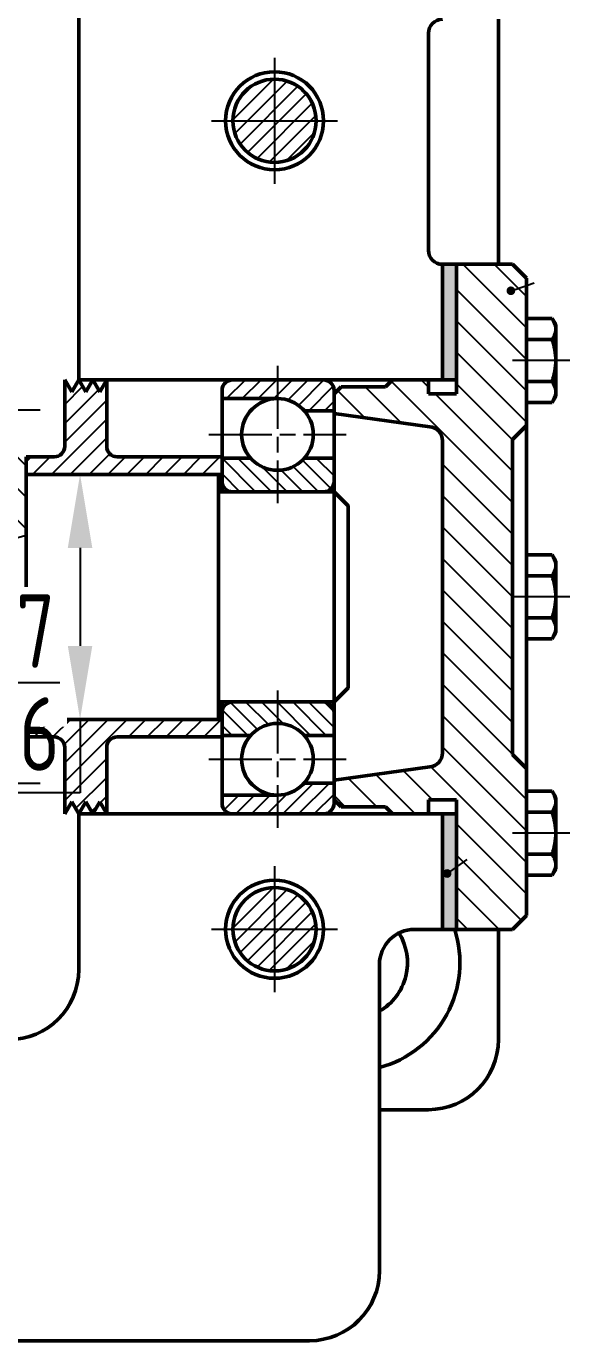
# Model space of a CAD drawing. Header units: millimetres. Extents: x -2161 to -582, y -4625 to -3434.
# Drawn here: x -1822 to -1796.1, y -4615.4 to -4552.8 of the extents above; entities that cross this region are included whole.
import ezdxf

# ---------------------------------------------------------------- set-up
doc = ezdxf.new("R2010")
doc.units = ezdxf.units.MM
doc.header["$LTSCALE"] = 0.5
doc.set_wipeout_variables(frame=1)
doc.linetypes.add('AM_ISO08W050', pattern=[18, 12, -1.5, 3, -1.5])
doc.linetypes.add('AM_ISO08W050x2', pattern=[9, 6, -0.75, 1.5, -0.75])
for name, color, linetype, lineweight in [('AM_0', 7, 'Continuous', 50), ('AM_4', 3, 'Continuous', 25), ('AM_5', 3, 'Continuous', 25), ('AM_7', 4, 'AM_ISO08W050', 25), ('nét đậm', 7, 'Continuous', 50), ('Đường tâm', 4, 'AM_ISO08W050', 25)]:
    doc.layers.add(name, color=color, linetype=linetype, lineweight=lineweight)
doc.styles.add('TCVN', font='tcvn+7284-2003i.ttf', dxfattribs={"width": 0.8, "height": 3.5})
doc.dimstyles.new('MyTemplate$0', dxfattribs={"dimtxt": 3.5, "dimasz": 3.5, "dimexe": 1.5, "dimexo": 0, "dimtad": 1, "dimtoh": 1, "dimdec": 0, "dimzin": 0, "dimtxsty": 'TCVN', "dimcen": 0, "dimclrd": 3, "dimclre": 3, "dimclrt": 1, "dimadec": 0, "dimazin": 0, "dimtfac": 1, "dimtdec": 0, "dimtofl": 0, "dimtmove": 0, "dimatfit": 3, "dimfxl": 1, "dimtfill": 1, "dimtolj": 1, "dimtzin": 0, "dimarcsym": 0})
pattern_1 = [(45, (-829.42365, -5787.37624), (-0.37417734, 0.37417734), [])]

# ---------------------------------------------------------------- blocks, each defined once
blk = doc.blocks.new('*D23')
at = {"layer": 'AM_5', "color": 3, "lineweight": -2, "transparency": 16777216}
for p, q in [((-1818.694, -4574.126), (-1820.964, -4574.126)), ((-1819.464, -4577.626), (-1819.464, -4582.292)), ((-1818.694, -4585.792), (-1820.964, -4585.792)), ((-1819.464, -4585.792), (-1819.464, -4589.292)), ((-1819.464, -4589.292), (-1832.559, -4589.292))]:
    blk.add_line(p, q, dxfattribs=at)
at = {"layer": 'AM_5', "color": 3, "transparency": 16777216}
for points in [[(-1820.047, -4577.626), (-1818.88, -4577.626), (-1819.464, -4574.126)], [(-1820.047, -4582.292), (-1818.88, -4582.292), (-1819.464, -4585.792)]]:
    blk.add_solid(points, dxfattribs=at)
at = {"layer": 'Defpoints', "color": 0, "transparency": 16777216}
for p in [(-1818.694, -4574.126), (-1819.464, -4585.792), (-1818.694, -4585.792)]:
    blk.add_point(p, dxfattribs=at)
at = {"layer": 'AM_5', "color": 1, "transparency": 16777216, "insert": (-1826.324, -4584.036), "char_height": 3.5, "attachment_point": 5, "style": 'TCVN', "bg_fill": 3, "box_fill_scale": 1.1, "bg_fill_color": 256, "bg_fill_true_color": 13158600, "bg_fill_transparency": 0}
blk.add_mtext('\\A1;%%c12{}{\\C2; \\SH7/js6;}', dxfattribs=at)

msp = doc.modelspace()

# ---------------------------------------------------------------- hatches: boundary and pattern name
at = {"layer": 'AM_0'}
h = msp.add_hatch(color=4, dxfattribs=at)
h.dxf.hatch_style = 1
h.paths.add_polyline_path([(-1801.527, -4569.626), (-1801.527, -4564.126), (-1802.194, -4564.126), (-1802.194, -4569.626)])
h = msp.add_hatch(color=4, dxfattribs=at)
h.dxf.hatch_style = 1
h.paths.add_polyline_path([(-1801.527, -4595.792), (-1801.527, -4590.292), (-1802.194, -4590.292), (-1802.194, -4595.792)])
h.paths.add_polyline_path([(-1801.97, -4593.204, -1), (-1801.97, -4593.058, -1)], flags=16)
at = {"layer": 'AM_5'}
h = msp.add_hatch(color=256, dxfattribs=at)
edge = h.paths.add_edge_path(flags=0)
edge.add_arc((-1798.931, -4565.385), 0.208, -90, 270)
h = msp.add_hatch(color=256, dxfattribs=at)
edge = h.paths.add_edge_path(flags=0)
edge.add_arc((-1801.97, -4593.131), 0.208, -90, 270)
at = {"layer": 'AM_7'}
h = msp.add_hatch(dxfattribs=at)
h.set_pattern_fill('ANSI31', color=256, scale=0.166667)
h.set_pattern_definition(pattern_1)
h.paths.add_polyline_path([(-1808.21, -4557.292), (-1810.194, -4557.292), (-1810.194, -4559.276, 0.414214)])
h.paths.add_polyline_path([(-1808.21, -4557.292, 0.414214), (-1810.194, -4555.309), (-1810.194, -4557.292)])
h.paths.add_polyline_path([(-1810.194, -4557.292), (-1810.194, -4555.309, 0.414214), (-1812.177, -4557.292)])
h.paths.add_polyline_path([(-1810.194, -4559.276), (-1810.194, -4557.292), (-1812.177, -4557.292, 0.414214)])
h = msp.add_hatch(dxfattribs=at)
h.set_pattern_fill('ANSI31', color=256, scale=0.166667)
h.set_pattern_definition([(45, (-828.42365, -5787.37624), (-0.37417734, 0.37417734), [])])
h.paths.add_polyline_path([(-1807.86, -4590.292, 0.414214), (-1807.36, -4589.792), (-1807.36, -4588.824), (-1808.778, -4588.824, -0.2145), (-1810.055, -4589.398), (-1810.055, -4590.292)])
h.paths.add_polyline_path([(-1810.055, -4590.292), (-1810.055, -4589.398), (-1812.694, -4589.398), (-1812.694, -4589.792, 0.414214), (-1812.194, -4590.292)])
h.paths.add_polyline_path([(-1807.36, -4571.094), (-1807.36, -4570.292), (-1807.36, -4570.126, 0.414214), (-1807.86, -4569.626), (-1810.055, -4569.626), (-1810.055, -4570.52, -0.2145), (-1808.778, -4571.094)])
h.paths.add_polyline_path([(-1810.055, -4570.52), (-1810.055, -4569.626), (-1812.194, -4569.626, 0.414214), (-1812.694, -4570.126), (-1812.694, -4570.52)])
h = msp.add_hatch(dxfattribs=at)
h.set_pattern_fill('ANSI31', color=256, scale=0.333333, angle=-90)
h.set_pattern_definition([(315, (-829.4237, -7211.2098), (0.74835468, 0.74835468), [])])
edge = h.paths.add_edge_path()
edge.add_spline(control_points=[(-1832.566, -4579.959), (-1832.298, -4579.343), (-1831.448, -4576.696), (-1829.464, -4579.059), (-1822.027, -4577.042)], knot_values=[0, 0, 0, 0, 6.170488, 25.158334, 25.158334, 25.158334, 25.158334], degree=3, periodic=0)
edge.add_line((-1822.027, -4577.042), (-1822.027, -4573.292))
edge.add_line((-1822.027, -4573.292), (-1822.027, -4572.32))
edge.add_line((-1822.027, -4572.32), (-1839.694, -4572.32))
edge.add_line((-1839.694, -4572.32), (-1839.694, -4577.225))
edge.add_spline(control_points=[(-1839.694, -4577.225), (-1839.176, -4577.837), (-1838.063, -4579.004), (-1836.901, -4579.959)], knot_values=[40.173751, 40.173751, 40.173751, 40.173751, 48.466243, 48.466243, 48.466243, 48.466243], degree=3, periodic=0)
edge.add_line((-1836.901, -4579.959), (-1832.566, -4579.959))
edge = h.paths.add_edge_path()
edge.add_spline(control_points=[(-1836.901, -4579.959), (-1835.933, -4580.754), (-1833.756, -4582.161), (-1832.917, -4580.768), (-1832.566, -4579.959)], knot_values=[25.158334, 25.158334, 25.158334, 25.158334, 32.067325, 40.173751, 40.173751, 40.173751, 40.173751], degree=3, periodic=0)
edge.add_line((-1832.566, -4579.959), (-1836.901, -4579.959))
h = msp.add_hatch(dxfattribs=at)
h.set_pattern_fill('ANSI31', color=256, scale=0.166667, angle=-90)
h.set_pattern_definition([(315, (-828.42365, -5787.37624), (0.37417734, 0.37417734), [])])
h.paths.add_polyline_path([(-1807.86, -4574.959, 0.414214), (-1807.36, -4574.459), (-1807.36, -4573.359), (-1808.778, -4573.359, -0.2145), (-1810.055, -4573.933), (-1810.055, -4574.959)])
h.paths.add_polyline_path([(-1810.055, -4574.959), (-1810.055, -4573.933, -0.2145), (-1811.332, -4573.359), (-1812.694, -4573.359), (-1812.694, -4574.459, 0.414214), (-1812.194, -4574.959)])
h.paths.add_polyline_path([(-1811.332, -4586.559, -0.2145), (-1810.055, -4585.985), (-1810.055, -4584.959), (-1812.194, -4584.959, 0.414214), (-1812.694, -4585.459), (-1812.694, -4586.559)])
h.paths.add_polyline_path([(-1807.36, -4586.559), (-1807.36, -4585.459, 0.414214), (-1807.86, -4584.959), (-1810.055, -4584.959), (-1810.055, -4585.985, -0.2145), (-1808.778, -4586.559)])
h = msp.add_hatch(dxfattribs=at)
h.set_pattern_fill('ANSI31', color=256, scale=0.166667)
h.set_pattern_definition([(45, (-829.42365, -5825.8701), (-0.37417734, 0.37417734), [])])
h.paths.add_polyline_path([(-1808.21, -4595.786), (-1810.194, -4595.786), (-1810.194, -4597.769, 0.414214)])
h.paths.add_polyline_path([(-1808.21, -4595.786, 0.414214), (-1810.194, -4593.803), (-1810.194, -4595.786)])
h.paths.add_polyline_path([(-1810.194, -4595.786), (-1810.194, -4593.803, 0.414214), (-1812.177, -4595.786)])
h.paths.add_polyline_path([(-1810.194, -4597.769), (-1810.194, -4595.786), (-1812.177, -4595.786, 0.414214)])

# ---------------------------------------------------------------- linework, layer by layer
for p, q in [((-1822.027, -4573.292), (-1822.027, -4586.626)), ((-1812.694, -4584.959), (-1812.694, -4586.626))]:
    msp.add_line(p, q)
at = {"layer": 'AM_0'}
for p, q in [((-1819.527, -4544.959), (-1819.527, -4569.626)), ((-1799.527, -4552.459), (-1799.527, -4564.126)), ((-1802.86, -4553.126), (-1802.86, -4563.459)), ((-1802.194, -4564.126), (-1802.194, -4564.126)), ((-1798.86, -4564.126), (-1802.194, -4564.126)), ((-1802.194, -4569.626), (-1802.194, -4564.126)), ((-1802.194, -4564.126), (-1802.194, -4569.626)), ((-1801.527, -4564.126), (-1801.527, -4570.292)), ((-1798.86, -4564.126), (-1798.194, -4564.792)), ((-1798.194, -4564.792), (-1798.194, -4595.126)), ((-1798.194, -4570.701), (-1798.194, -4566.701)), ((-1819.86, -4570.203), (-1820.194, -4569.626)), ((-1820.194, -4569.626), (-1820.194, -4572.792)), ((-1819.527, -4569.626), (-1819.86, -4570.203)), ((-1819.194, -4570.203), (-1819.527, -4569.626)), ((-1819.527, -4569.626), (-1802.194, -4569.626)), ((-1818.86, -4569.626), (-1819.194, -4570.203)), ((-1818.527, -4570.203), (-1818.86, -4569.626)), ((-1818.194, -4569.626), (-1818.527, -4570.203)), ((-1818.194, -4569.626), (-1818.194, -4572.792)), ((-1807.86, -4569.626), (-1812.194, -4569.626)), ((-1801.527, -4569.626), (-1806.234, -4569.626)), ((-1804.568, -4569.626), (-1804.901, -4569.959)), ((-1802.86, -4570.292), (-1802.86, -4569.626)), ((-1812.694, -4570.126), (-1812.694, -4574.459)), ((-1807.027, -4569.959), (-1807.36, -4570.292)), ((-1807.36, -4570.126), (-1807.36, -4574.459)), ((-1807.36, -4570.292), (-1807.36, -4571.229)), ((-1804.901, -4569.959), (-1807.027, -4569.959)), ((-1801.527, -4570.292), (-1802.86, -4570.292)), ((-1810.055, -4570.52), (-1812.694, -4570.52)), ((-1807.36, -4571.094), (-1808.778, -4571.094)), ((-1807.36, -4571.229), (-1802.802, -4571.861)), ((-1798.194, -4571.792), (-1798.86, -4572.459)), ((-1802.194, -4587.393), (-1802.194, -4572.525)), ((-1802.194, -4572.525), (-1802.194, -4587.393)), ((-1798.86, -4572.459), (-1798.86, -4587.459)), ((-1822.027, -4574.126), (-1822.027, -4573.292)), ((-1820.694, -4573.292), (-1822.027, -4573.292)), ((-1812.694, -4573.292), (-1817.694, -4573.292)), ((-1812.694, -4573.292), (-1812.694, -4574.959)), ((-1811.332, -4573.359), (-1812.694, -4573.359)), ((-1812.694, -4574.459), (-1812.694, -4573.359)), ((-1807.36, -4573.359), (-1808.778, -4573.359)), ((-1807.36, -4586.559), (-1807.36, -4573.359)), ((-1815.36, -4574.126), (-1822.027, -4574.126)), ((-1822.027, -4574.126), (-1822.027, -4579.959)), ((-1812.694, -4574.126), (-1822.027, -4574.126)), ((-1812.86, -4574.126), (-1812.86, -4585.792)), ((-1812.694, -4574.459), (-1812.694, -4574.126)), ((-1807.86, -4574.959), (-1812.86, -4574.959)), ((-1807.36, -4574.959), (-1807.36, -4584.959)), ((-1798.194, -4581.959), (-1798.194, -4577.959)), ((-1822.027, -4585.792), (-1822.027, -4579.959)), ((-1807.86, -4584.959), (-1812.86, -4584.959)), ((-1812.694, -4584.959), (-1812.694, -4585.792)), ((-1812.694, -4586.559), (-1812.694, -4584.959)), ((-1812.694, -4589.792), (-1812.694, -4585.459)), ((-1807.36, -4589.792), (-1807.36, -4585.459)), ((-1815.36, -4585.792), (-1822.027, -4585.792)), ((-1822.027, -4585.792), (-1822.027, -4586.626)), ((-1812.694, -4585.792), (-1822.027, -4585.792)), ((-1820.694, -4586.626), (-1822.027, -4586.626)), ((-1812.694, -4586.626), (-1817.694, -4586.626)), ((-1811.332, -4586.559), (-1812.694, -4586.559)), ((-1807.36, -4586.559), (-1808.778, -4586.559)), ((-1820.194, -4590.292), (-1820.194, -4587.126)), ((-1818.194, -4590.292), (-1818.194, -4587.126)), ((-1798.194, -4588.126), (-1798.86, -4587.459)), ((-1807.36, -4588.689), (-1802.802, -4588.057)), ((-1807.36, -4588.824), (-1808.778, -4588.824)), ((-1807.36, -4589.626), (-1807.36, -4588.689)), ((-1798.194, -4593.217), (-1798.194, -4589.217)), ((-1819.86, -4589.715), (-1820.194, -4590.292)), ((-1819.527, -4590.292), (-1819.86, -4589.715)), ((-1819.194, -4589.715), (-1819.527, -4590.292)), ((-1818.86, -4590.292), (-1819.194, -4589.715)), ((-1818.527, -4589.715), (-1818.86, -4590.292)), ((-1818.194, -4590.292), (-1818.527, -4589.715)), ((-1810.055, -4589.398), (-1812.694, -4589.398)), ((-1807.027, -4589.959), (-1807.36, -4589.626)), ((-1801.527, -4589.626), (-1802.86, -4589.626)), ((-1802.86, -4589.626), (-1802.86, -4590.292)), ((-1801.527, -4595.792), (-1801.527, -4589.626)), ((-1819.527, -4590.292), (-1819.527, -4597.709)), ((-1819.527, -4590.292), (-1802.194, -4590.292)), ((-1807.86, -4590.292), (-1812.194, -4590.292)), ((-1804.901, -4589.959), (-1807.027, -4589.959)), ((-1801.527, -4590.292), (-1806.234, -4590.292)), ((-1804.568, -4590.292), (-1804.901, -4589.959)), ((-1802.194, -4590.292), (-1802.194, -4595.792)), ((-1802.194, -4590.292), (-1802.194, -4595.792)), ((-1798.86, -4595.792), (-1798.194, -4595.126)), ((-1802.194, -4595.792), (-1803.527, -4595.792)), ((-1798.86, -4595.792), (-1802.194, -4595.792)), ((-1799.527, -4595.792), (-1799.527, -4601.042)), ((-1805.194, -4597.459), (-1805.194, -4612.042)), ((-1802.86, -4604.376), (-1805.194, -4604.376)), ((-1853.194, -4615.376), (-1808.527, -4615.376))]:
    msp.add_line(p, q, dxfattribs=at)
for points in [[(-1806.694, -4579.959), (-1806.694, -4575.626), (-1807.36, -4574.959), (-1812.194, -4574.959)], [(-1806.694, -4579.959), (-1806.694, -4584.292), (-1807.36, -4584.959), (-1812.194, -4584.959)]]:
    msp.add_lwpolyline(points, dxfattribs=at)
for centre, radius in [((-1810.194, -4557.292), 2.333), ((-1810.194, -4557.292), 1.983), ((-1810.055, -4572.226), 1.707), ((-1810.055, -4587.691), 1.707), ((-1810.194, -4595.786), 2.333), ((-1810.194, -4595.786), 1.983)]:
    msp.add_circle(centre, radius, dxfattribs=at)
for centre, radius, start, end in [((-1802.194, -4553.126), 0.667, 90, 180), ((-1802.194, -4563.459), 0.667, 180, 270), ((-1812.194, -4570.126), 0.5, 90, 180), ((-1807.86, -4570.126), 0.5, 0, 90), ((-1802.86, -4572.525), 0.667, 0, 85), ((-1820.694, -4572.792), 0.5, 270, 0), ((-1817.694, -4572.792), 0.5, 180, 270), ((-1812.194, -4574.459), 0.5, 180, 270), ((-1807.86, -4574.459), 0.5, 270, 0), ((-1812.194, -4585.459), 0.5, 90, 180), ((-1807.86, -4585.459), 0.5, 0, 90), ((-1820.694, -4587.126), 0.5, 0, 90), ((-1817.694, -4587.126), 0.5, 90, 180), ((-1802.86, -4587.393), 0.667, 275, 0), ((-1812.194, -4589.792), 0.5, 180, 270), ((-1807.86, -4589.792), 0.5, 270, 0), ((-1803.527, -4597.459), 1.667, 90, 180), ((-1806.527, -4597.376), 2.667, 300, 31.9545), ((-1822.86, -4597.709), 3.333, 270, 0), ((-1802.86, -4601.042), 3.333, 270, 0), ((-1808.527, -4612.042), 3.333, 270, 0)]:
    msp.add_arc(centre, radius, start, end, dxfattribs=at)
at = {"layer": 'AM_0', "lineweight": 50}
msp.add_arc((-1806.527, -4597.376), 5.167, 284.95525, 17.84552, dxfattribs=at)
at = {"layer": 'AM_4'}
msp.add_arc((-1810.194, -4595.786), 1.983, 350, 260, dxfattribs=at)
msp.add_open_spline([(-1822.027, -4577.042), (-1829.464, -4579.059), (-1832.088, -4575.934), (-1833.021, -4584.144), (-1838.745, -4578.346), (-1839.694, -4577.225)], degree=3, knots=[0, 0, 0, 0, 18.987845, 33.264759, 48.466243, 48.466243, 48.466243, 48.466243], dxfattribs=at)
at = {"layer": 'AM_5'}
for p, q in [((-1798.734, -4565.317), (-1797.827, -4565.008)), ((-1801.799, -4593.013), (-1801.009, -4592.471))]:
    msp.add_line(p, q, dxfattribs=at)
at = {"layer": 'AM_7'}
for p, q in [((-1810.194, -4554.292), (-1810.194, -4560.292)), ((-1813.194, -4557.292), (-1807.194, -4557.292)), ((-1821.36, -4571.07), (-1840.36, -4571.07)), ((-1821.36, -4588.848), (-1840.36, -4588.848)), ((-1810.194, -4592.786), (-1810.194, -4598.786)), ((-1813.194, -4595.786), (-1807.194, -4595.786))]:
    msp.add_line(p, q, dxfattribs=at)
at = {"layer": 'AM_7', "linetype": 'AM_ISO08W050x2'}
for p, q in [((-1796.127, -4568.701), (-1798.86, -4568.701)), ((-1796.127, -4579.959), (-1798.86, -4579.959)), ((-1796.127, -4591.217), (-1798.86, -4591.217))]:
    msp.add_line(p, q, dxfattribs=at)
at = {"layer": 'nét đậm'}
for p, q in [((-1796.965, -4566.701), (-1798.194, -4566.701)), ((-1796.965, -4566.701), (-1796.794, -4566.998)), ((-1796.794, -4570.403), (-1796.794, -4566.998)), ((-1796.965, -4567.701), (-1798.194, -4567.701)), ((-1798.194, -4568.767), (-1798.194, -4580.433)), ((-1796.965, -4569.701), (-1798.194, -4569.701)), ((-1796.965, -4570.701), (-1796.794, -4570.403)), ((-1796.965, -4570.701), (-1798.194, -4570.701)), ((-1798.194, -4572.767), (-1798.194, -4580.433)), ((-1796.965, -4577.959), (-1798.194, -4577.959)), ((-1796.965, -4577.959), (-1796.794, -4578.256)), ((-1796.794, -4581.662), (-1796.794, -4578.256)), ((-1796.965, -4578.959), (-1798.194, -4578.959)), ((-1798.194, -4581.283), (-1798.194, -4579.583)), ((-1796.965, -4580.959), (-1798.194, -4580.959)), ((-1796.965, -4581.959), (-1796.794, -4581.662)), ((-1796.965, -4581.959), (-1798.194, -4581.959)), ((-1798.194, -4587.151), (-1798.194, -4595.095)), ((-1796.965, -4589.217), (-1798.194, -4589.217)), ((-1796.965, -4589.217), (-1796.794, -4589.514)), ((-1796.794, -4592.92), (-1796.794, -4589.514)), ((-1796.965, -4590.217), (-1798.194, -4590.217)), ((-1798.194, -4591.151), (-1798.194, -4595.095)), ((-1796.965, -4592.217), (-1798.194, -4592.217)), ((-1796.965, -4593.217), (-1796.794, -4592.92)), ((-1796.965, -4593.217), (-1798.194, -4593.217))]:
    msp.add_line(p, q, dxfattribs=at)
for centre, radius, start, end in [((-1797.583, -4567.209), 0.789, 321.50178, 30), ((-1799.794, -4568.701), 3, 0, 19.47122), ((-1799.794, -4568.701), 3, 340.52878, 0), ((-1797.583, -4570.192), 0.789, 330, 38.49822), ((-1797.583, -4578.468), 0.789, 321.50178, 30), ((-1799.794, -4579.959), 3, 0, 19.47122), ((-1799.794, -4579.959), 3, 340.52878, 0), ((-1797.583, -4581.45), 0.789, 330, 38.49822), ((-1797.583, -4589.726), 0.789, 321.50178, 30), ((-1799.794, -4591.217), 3, 0, 19.47122), ((-1799.794, -4591.217), 3, 340.52878, 0), ((-1797.583, -4592.709), 0.789, 330, 38.49822)]:
    msp.add_arc(centre, radius, start, end, dxfattribs=at)
at = {"layer": 'Đường tâm', "linetype": 'AM_ISO08W050x2'}
for p, q in [((-1810.055, -4568.959), (-1810.055, -4575.493)), ((-1813.322, -4572.226), (-1806.788, -4572.226)), ((-1810.055, -4584.424), (-1810.055, -4590.958)), ((-1813.322, -4587.691), (-1806.788, -4587.691))]:
    msp.add_line(p, q, dxfattribs=at)

# ---------------------------------------------------------------- wipeouts: each hides what was drawn before it
msp.add_wipeout([(-1817.061, -4577.471), (-1819.819, -4577.507), (-1819.866, -4582.901), (-1816.438, -4582.769), (-1816.946, -4579.839)]).dxf.layer = 'AM_0'

# ---------------------------------------------------------------- next in the draw order: hatches: boundary and pattern name
at = {"layer": 'AM_7'}
h = msp.add_hatch(dxfattribs=at)
h.set_pattern_fill('ANSI31', color=256, scale=0.166667)
h.set_pattern_definition(pattern_1)
h.paths.add_polyline_path([(-1808.727, -4467.681), (-1810.194, -4467.681), (-1810.194, -4469.148, 0.414214)])
h.paths.add_polyline_path([(-1810.194, -4469.148), (-1810.194, -4467.681), (-1811.66, -4467.681, 0.414214)])
h.paths.add_polyline_path([(-1810.194, -4467.681), (-1810.194, -4466.215, 0.414214), (-1811.66, -4467.681)])
h.paths.add_polyline_path([(-1808.727, -4467.681, 0.414214), (-1810.194, -4466.215), (-1810.194, -4467.681)])
h.paths.add_polyline_path([(-1850.06, -4610.376), (-1851.527, -4610.376), (-1851.527, -4611.842, 0.414214)])
h.paths.add_polyline_path([(-1851.527, -4611.842), (-1851.527, -4610.376), (-1852.994, -4610.376, 0.414214)])
h.paths.add_polyline_path([(-1851.527, -4610.376), (-1851.527, -4608.909, 0.414214), (-1852.994, -4610.376)])
h.paths.add_polyline_path([(-1850.06, -4610.376, 0.414214), (-1851.527, -4608.909), (-1851.527, -4610.376)])
h = msp.add_hatch(dxfattribs=at)
h.set_pattern_fill('ANSI31', color=256, scale=0.333333, angle=-90)
h.set_pattern_definition([(315, (-829.4237, -5787.3762), (0.7483547, 0.7483547), [])])
h.paths.add_polyline_path([(-1798.86, -4576.236), (-1798.86, -4572.459), (-1798.194, -4571.792), (-1798.194, -4568.767), (-1798.194, -4564.792), (-1798.86, -4564.126), (-1801.527, -4564.126), (-1801.527, -4570.292), (-1802.86, -4570.292), (-1802.86, -4569.626), (-1804.568, -4569.626), (-1804.901, -4569.959), (-1807.027, -4569.959), (-1807.36, -4570.292), (-1807.36, -4571.229), (-1802.802, -4571.861, -0.388879), (-1802.194, -4572.525), (-1802.194, -4577.387)])
h.paths.add_polyline_path([(-1798.931, -4565.312, -1), (-1798.931, -4565.458, -1)], flags=16)
h.paths.add_polyline_path([(-1798.194, -4590.536), (-1798.194, -4588.126), (-1798.86, -4587.459), (-1798.86, -4576.236), (-1802.194, -4577.387), (-1802.194, -4587.393, -0.388879), (-1802.802, -4588.057), (-1807.36, -4588.689), (-1807.36, -4589.626), (-1807.027, -4589.959), (-1804.901, -4589.959), (-1804.568, -4590.292), (-1802.86, -4590.292), (-1802.86, -4589.626), (-1801.527, -4589.626), (-1801.527, -4592.827), (-1801.009, -4592.471)])
h.paths.add_polyline_path([(-1798.86, -4595.792), (-1798.194, -4595.126), (-1798.194, -4590.536), (-1801.009, -4592.471), (-1801.527, -4592.827), (-1801.527, -4595.792)])
h.paths.add_polyline_path([(-1858.527, -4572.697), (-1858.527, -4572.497), (-1854.36, -4571.292), (-1854.36, -4570.292), (-1854.694, -4569.959), (-1857.527, -4569.959), (-1857.86, -4569.626), (-1858.86, -4569.626), (-1858.86, -4570.292), (-1860.194, -4570.292), (-1860.194, -4567.535), (-1863.527, -4566.904), (-1863.527, -4571.655)])
h.paths.add_polyline_path([(-1860.194, -4567.535), (-1860.194, -4564.126), (-1862.86, -4564.126), (-1863.527, -4564.792), (-1863.527, -4566.904)])
h.paths.add_polyline_path([(-1858.527, -4575.459), (-1858.527, -4572.697), (-1863.527, -4571.655), (-1863.527, -4571.792), (-1862.86, -4572.459), (-1862.86, -4573.292), (-1860.527, -4573.292), (-1860.527, -4573.392), (-1860.527, -4575.459)])
h.paths.add_polyline_path([(-1858.86, -4589.626), (-1858.86, -4590.292), (-1857.86, -4590.292), (-1857.527, -4589.959), (-1854.694, -4589.959), (-1854.36, -4589.626), (-1854.36, -4588.626), (-1858.527, -4587.421), (-1858.527, -4584.459), (-1860.527, -4584.459), (-1860.527, -4586.042), (-1860.527, -4586.526), (-1860.527, -4586.626), (-1862.437, -4586.626), (-1862.86, -4586.992), (-1862.86, -4587.459), (-1863.527, -4588.126), (-1863.527, -4595.126), (-1862.86, -4595.792), (-1860.194, -4595.792), (-1860.194, -4589.626)])
h.paths.add_polyline_path([(-1862.416, -4593.031, -1), (-1862.416, -4592.885, -1)], flags=16)
h = msp.add_hatch(dxfattribs=at)
h.set_pattern_fill('ANSI31', color=256, scale=0.2)
h.set_pattern_definition([(45, (-829.42365, -5787.37624), (-0.4490128, 0.4490128), [])])
h.paths.add_polyline_path([(-1819.527, -4590.292), (-1819.194, -4589.715), (-1818.86, -4590.292), (-1818.527, -4589.715), (-1818.194, -4590.292), (-1818.194, -4587.126, -0.414214), (-1817.694, -4586.626), (-1812.694, -4586.626), (-1812.694, -4585.792), (-1822.027, -4585.792), (-1822.027, -4586.626), (-1820.694, -4586.626, -0.414214), (-1820.194, -4587.126), (-1820.194, -4590.292), (-1819.86, -4589.715)])
h.paths.add_polyline_path([(-1812.694, -4574.126), (-1812.694, -4573.292), (-1817.694, -4573.292, -0.414214), (-1818.194, -4572.792), (-1818.194, -4569.626), (-1818.527, -4570.203), (-1818.86, -4569.626), (-1819.194, -4570.203), (-1819.527, -4569.626), (-1819.86, -4570.203), (-1820.194, -4569.626), (-1820.194, -4572.792, -0.414214), (-1820.694, -4573.292), (-1822.027, -4573.292), (-1822.027, -4574.126)])

# ---------------------------------------------------------------- next in the draw order: dimensions: what is measured, and where the dimension line sits
at = {"layer": 'AM_5'}
dim = msp.add_linear_dim(base=(-1819.464, -4585.792), p1=(-1818.694, -4574.126), p2=(-1818.694, -4585.792), angle=270, text='%%c<>{}{\\C2; \\SH7/js6;}', dimstyle='MyTemplate$0', override={"dimtp": 0, "dimtm": 0, "dimtdec": 3, "dimtzin": 0}, dxfattribs=at)
dim.commit()
dim.dimension.update_dxf_attribs({"geometry": '*D23', "text_midpoint": (-1826.324, -4584.036)})

doc.saveas('drawing.dxf')
